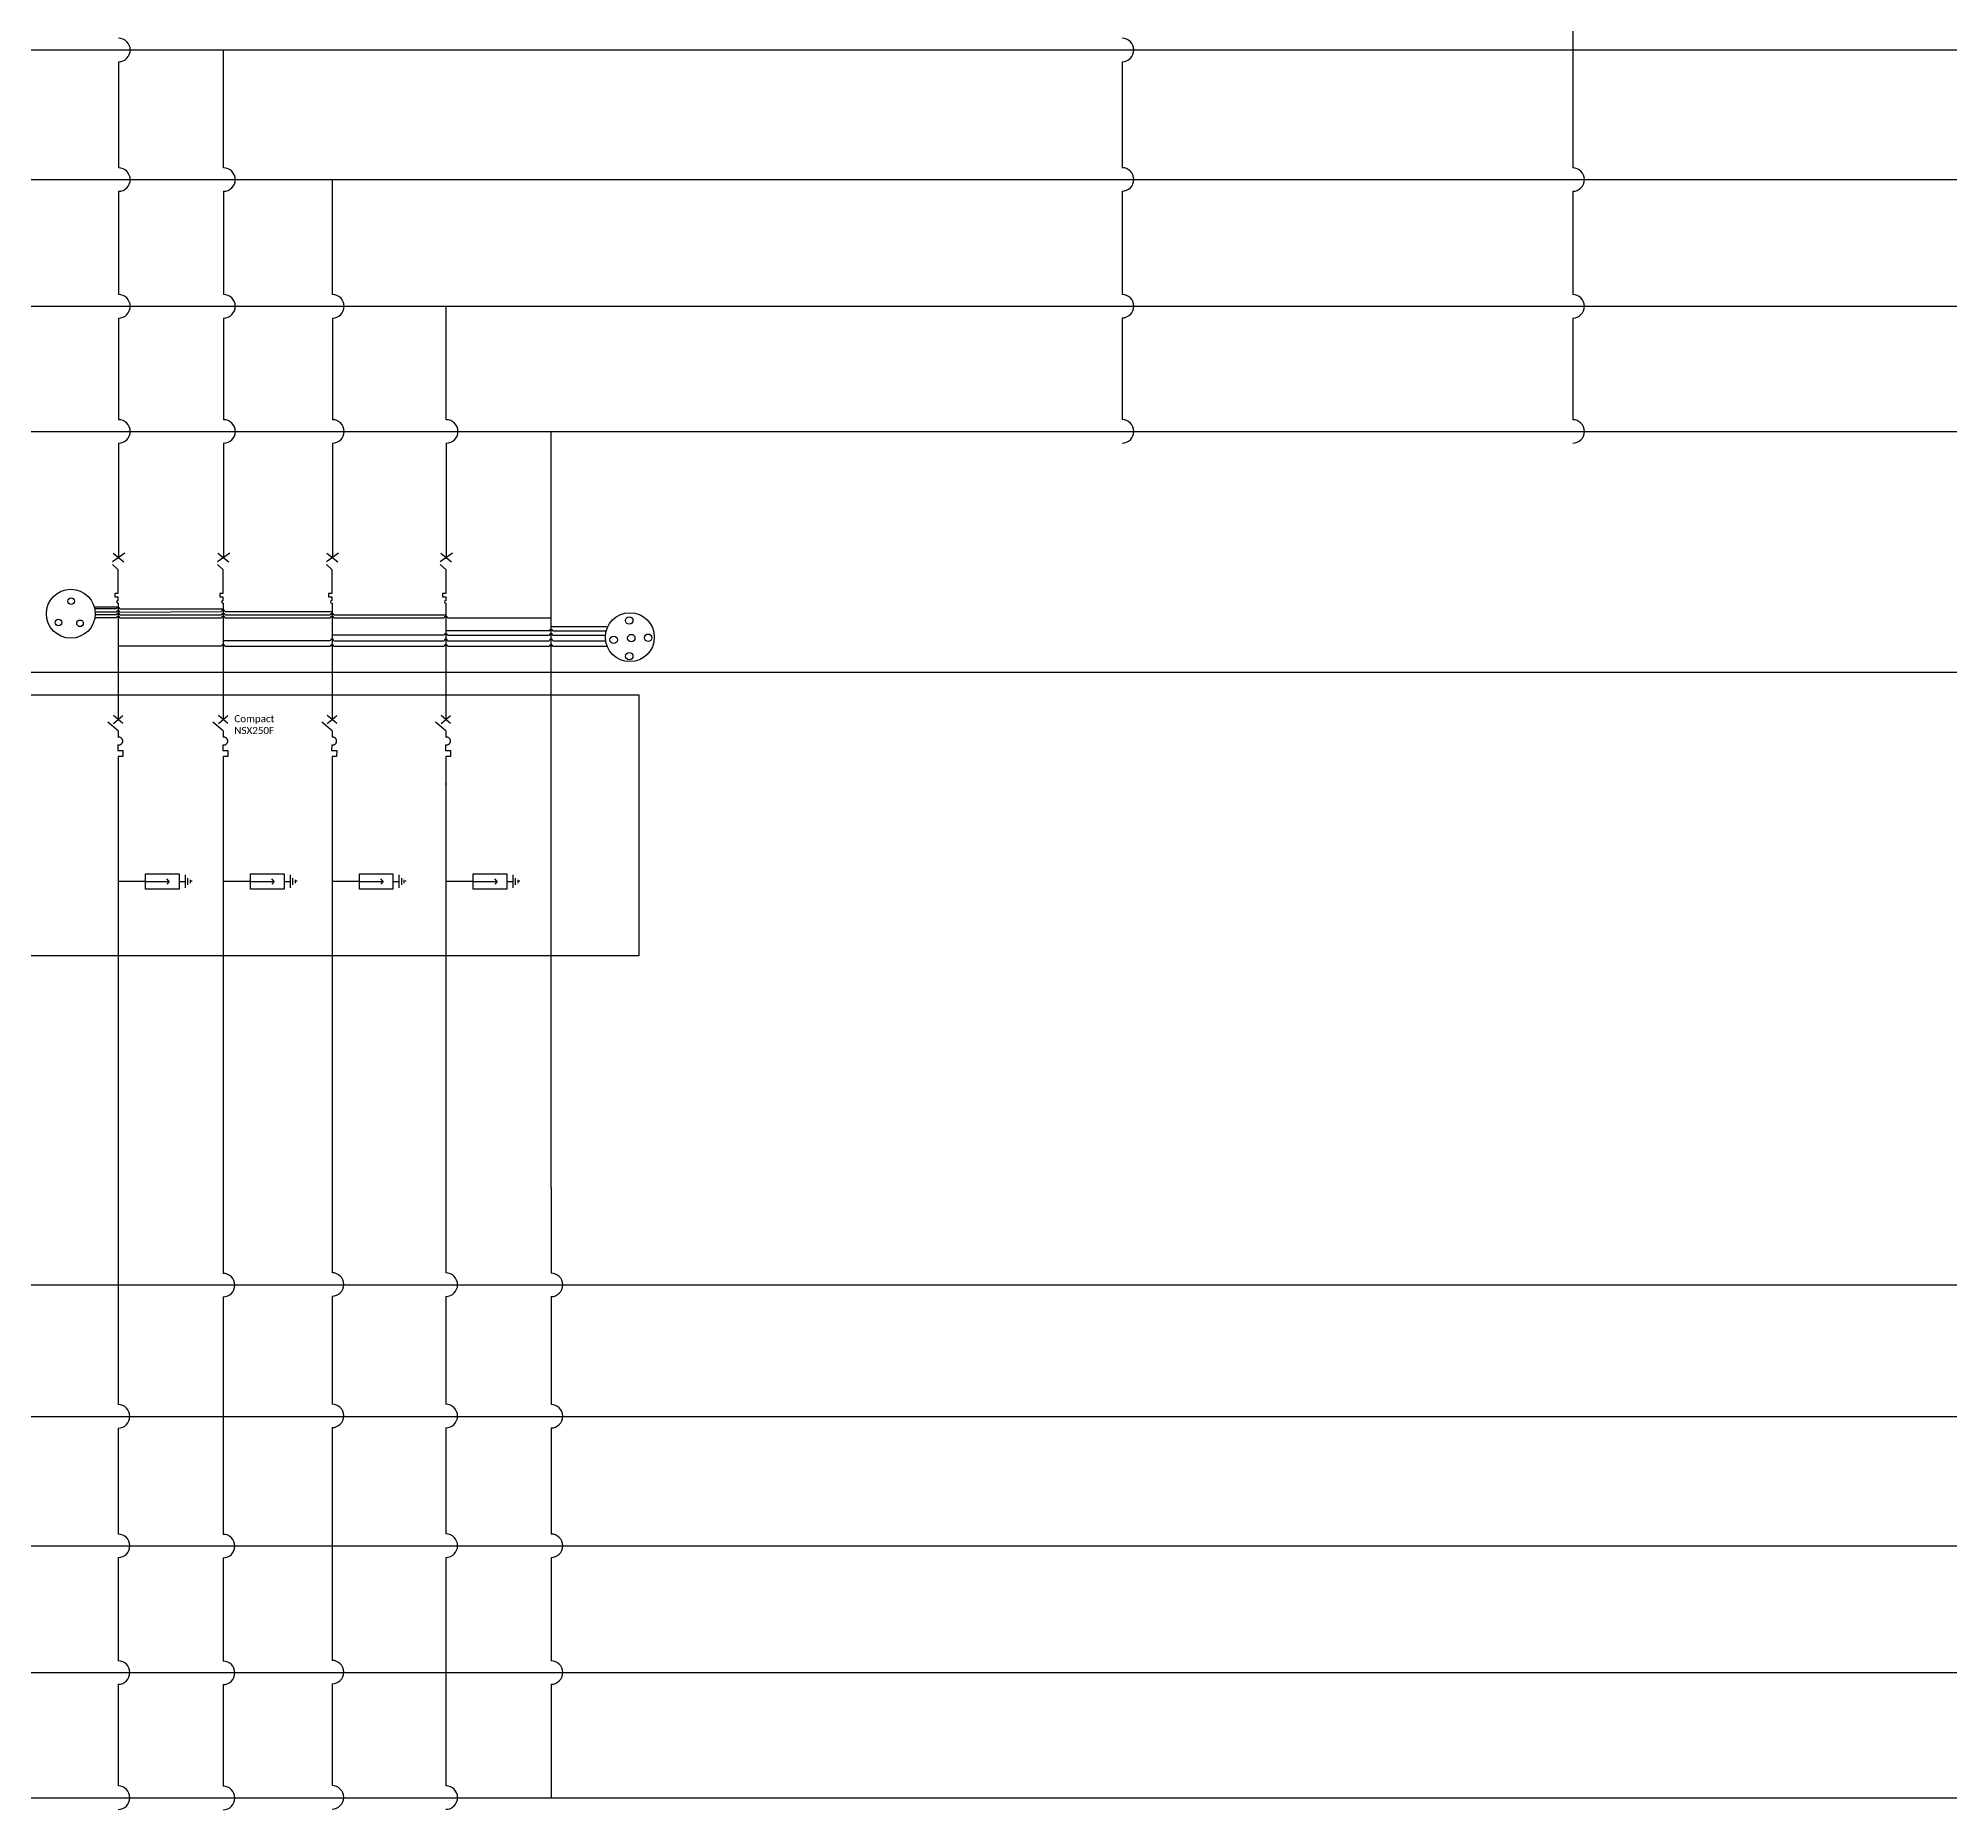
# Model space of a CAD drawing. Header units: inches. Extents: x 355 to 1848, y 183 to 399.
# Drawn here: x 916.8 to 987.5, y 236.5 to 302 of the extents above; entities that cross this region are included whole.
import ezdxf

# ---------------------------------------------------------------- set-up
doc = ezdxf.new("R2010")
doc.units = ezdxf.units.IN
doc.header["$MEASUREMENT"] = 0
doc.linetypes.add('PDF_IMPORT', pattern=[1, 0.8, -0.2])
doc.styles.get("Standard").update_dxf_attribs({"font": 'arial.ttf'})

msp = doc.modelspace()

# ---------------------------------------------------------------- linework, layer by layer
at = {"color": 1}
for p, q in [((973.565, 305.992), (973.565, 301.567)), ((532.321, 301.567), (1512.201, 301.567)), ((923.64, 297.207), (923.64, 301.567)), ((973.565, 301.567), (973.565, 297.207)), ((923.64, 296.338), (923.64, 292.519)), ((973.565, 296.338), (973.565, 292.519)), ((923.64, 291.65), (923.64, 287.887)), ((973.565, 291.65), (973.565, 287.887)), ((923.64, 287.019), (923.64, 282.788)), ((923.871, 282.947), (923.418, 282.634)), ((923.435, 282.947), (923.836, 282.634)), ((923.418, 282.535), (923.619, 282.341)), ((923.619, 282.341), (923.619, 281.459)), ((919.675, 280.886), (918.876, 280.886)), ((919.803, 280.886), (923.625, 280.886)), ((923.619, 281.459), (923.498, 281.459)), ((923.498, 281.459), (923.498, 281.338)), ((923.498, 281.338), (923.619, 281.338)), ((923.619, 281.338), (923.619, 281.205)), ((923.625, 281.101), (923.625, 276.8)), ((927.59, 279.712), (923.625, 279.712)), ((927.718, 279.712), (931.803, 279.712)), ((931.93, 279.712), (935.694, 279.712)), ((935.822, 279.712), (937.782, 279.712)), ((923.625, 276.382), (923.243, 276.703)), ((923.625, 276.8), (923.45, 276.946)), ((923.45, 276.653), (923.625, 276.8)), ((923.625, 276.8), (923.799, 276.946)), ((923.799, 276.653), (923.625, 276.8)), ((923.625, 275.428), (923.625, 259.475)), ((923.625, 259.475), (923.625, 256.304)), ((923.625, 255.435), (923.625, 251.01)), ((532.321, 251.017), (1512.201, 251.017)), ((923.625, 251.01), (923.625, 246.65)), ((923.625, 245.781), (923.625, 241.962)), ((923.625, 241.093), (923.625, 237.33))]:
    msp.add_line(p, q, dxfattribs=at)
at = {"color": 5}
for p, q in [((919.754, 301.132), (919.754, 297.207)), ((956.889, 301.132), (956.889, 297.21)), ((919.754, 296.338), (919.754, 292.519)), ((956.889, 296.342), (956.889, 292.522)), ((919.754, 291.65), (919.754, 287.887)), ((956.889, 291.653), (956.889, 287.891)), ((919.754, 287.019), (919.754, 282.788)), ((919.986, 282.947), (919.532, 282.634)), ((919.55, 282.947), (919.951, 282.634)), ((919.532, 282.535), (919.734, 282.341)), ((919.734, 282.341), (919.734, 281.459)), ((918.857, 280.963), (919.739, 280.963)), ((919.734, 281.459), (919.612, 281.459)), ((919.612, 281.459), (919.612, 281.338)), ((919.612, 281.338), (919.734, 281.338)), ((919.734, 281.338), (919.734, 281.205)), ((919.739, 281.101), (919.739, 280.311)), ((919.739, 280.311), (919.739, 276.8)), ((923.561, 279.506), (919.739, 279.506)), ((923.688, 279.506), (927.59, 279.506)), ((927.718, 279.506), (931.803, 279.506)), ((931.93, 279.506), (935.694, 279.506)), ((935.822, 279.506), (937.837, 279.506)), ((919.739, 276.382), (919.358, 276.703)), ((919.739, 276.8), (919.564, 276.946)), ((919.564, 276.653), (919.739, 276.8)), ((919.739, 276.8), (919.914, 276.946)), ((919.739, 276.8), (919.739, 276.8)), ((919.914, 276.653), (919.739, 276.8)), ((919.739, 275.428), (919.739, 255.877)), ((919.739, 255.877), (919.739, 251.451)), ((919.739, 250.583), (919.739, 246.66)), ((919.739, 245.792), (919.739, 241.972)), ((919.739, 241.104), (919.739, 237.341))]:
    msp.add_line(p, q, dxfattribs=at)
at = {"color": 18, "true_color": 0x000000}
for p, q in [((532.321, 296.776), (1512.201, 296.776)), ((927.669, 292.519), (927.669, 296.776)), ((927.669, 291.65), (927.669, 287.887)), ((927.669, 287.019), (927.669, 282.788)), ((927.9, 282.947), (927.447, 282.634)), ((927.465, 282.947), (927.866, 282.634)), ((927.447, 282.535), (927.649, 282.341)), ((927.649, 282.341), (927.649, 281.459)), ((927.649, 281.459), (927.527, 281.459)), ((927.527, 281.459), (927.527, 281.338)), ((927.527, 281.338), (927.649, 281.338)), ((927.649, 281.338), (927.649, 281.205)), ((927.654, 281.101), (927.654, 276.8)), ((919.675, 280.762), (918.891, 280.762)), ((919.803, 280.762), (923.561, 280.789)), ((923.688, 280.789), (927.654, 280.788)), ((927.654, 276.382), (927.273, 276.703)), ((927.654, 276.8), (927.479, 276.946)), ((927.479, 276.653), (927.654, 276.8)), ((927.654, 276.8), (927.829, 276.946)), ((927.829, 276.653), (927.654, 276.8)), ((927.654, 275.428), (927.654, 259.501)), ((927.654, 259.501), (927.654, 256.329)), ((927.654, 255.461), (927.654, 251.469)), ((927.654, 250.601), (927.654, 246.244)), ((532.321, 246.226), (1512.201, 246.226)), ((927.654, 246.244), (927.654, 241.987)), ((927.654, 241.118), (927.654, 237.356))]:
    msp.add_line(p, q, dxfattribs=at)
at = {"color": 7}
for p, q in [((532.321, 292.088), (1512.201, 292.088)), ((532.321, 241.538), (1512.201, 241.538))]:
    msp.add_line(p, q, dxfattribs=at)
for p, q in [((931.882, 287.887), (931.882, 292.088)), ((931.882, 287.019), (931.882, 282.788)), ((932.113, 282.947), (931.66, 282.634)), ((931.677, 282.947), (932.078, 282.634)), ((931.66, 282.535), (931.861, 282.341)), ((931.861, 282.341), (931.861, 281.459)), ((931.861, 281.459), (931.74, 281.459)), ((931.74, 281.459), (931.74, 281.338)), ((931.74, 281.338), (931.861, 281.338)), ((931.861, 281.338), (931.861, 281.205)), ((931.867, 281.101), (931.867, 276.8)), ((919.675, 280.665), (918.892, 280.665)), ((919.803, 280.665), (923.561, 280.665)), ((923.688, 280.665), (927.59, 280.665)), ((927.718, 280.665), (931.867, 280.665)), ((931.803, 279.912), (927.654, 279.912)), ((935.694, 280.074), (931.867, 280.074)), ((931.93, 279.912), (935.694, 279.912)), ((935.822, 280.074), (937.803, 280.074)), ((935.822, 279.912), (937.775, 279.912)), ((920.751, 270.807), (919.739, 270.807)), ((924.636, 270.807), (923.625, 270.807)), ((928.666, 270.807), (927.654, 270.807)), ((932.878, 270.807), (931.867, 270.807)), ((931.867, 259.493), (931.867, 256.321)), ((931.867, 255.453), (931.867, 251.461)), ((931.867, 250.593), (931.867, 246.667)), ((931.867, 245.798), (931.867, 241.548)), ((931.867, 241.548), (931.867, 237.348))]:
    msp.add_line(p, q)
at = {"color": 116, "true_color": 0x136734}
for p, q in [((532.321, 287.456), (1512.201, 287.456)), ((935.758, 259.487), (935.758, 287.456)), ((919.675, 280.554), (918.879, 280.554)), ((919.803, 280.554), (923.561, 280.554)), ((923.688, 280.554), (927.59, 280.554)), ((927.718, 280.554), (931.803, 280.554)), ((931.93, 280.554), (935.758, 280.554)), ((935.758, 280.239), (937.864, 280.239)), ((935.758, 259.487), (935.758, 256.315)), ((935.758, 255.447), (935.758, 251.456)), ((935.758, 250.587), (935.758, 246.661)), ((935.758, 245.793), (935.758, 241.973)), ((935.758, 241.105), (935.758, 236.911)), ((532.321, 236.907), (1512.201, 236.907))]:
    msp.add_line(p, q, dxfattribs=at)
at = {"color": 7, "true_color": 0xffffff}
for p, q in [((931.867, 276.382), (931.485, 276.703)), ((931.867, 276.8), (931.692, 276.946)), ((931.692, 276.653), (931.867, 276.8)), ((931.867, 276.8), (932.041, 276.946)), ((932.041, 276.653), (931.867, 276.8)), ((931.867, 275.428), (931.867, 259.493))]:
    msp.add_line(p, q, dxfattribs=at)
at = {"color": 5, "linetype": 'PDF_IMPORT'}
for p, q in [((919.739, 276.382), (919.739, 276.14)), ((919.73, 275.861), (919.726, 275.653)), ((919.726, 275.653), (919.912, 275.653)), ((919.911, 275.434), (919.739, 275.428)), ((919.912, 275.653), (919.911, 275.434))]:
    msp.add_line(p, q, dxfattribs=at)
at = {"color": 1, "linetype": 'PDF_IMPORT'}
for p, q in [((923.625, 276.382), (923.625, 276.14)), ((923.615, 275.861), (923.612, 275.653)), ((923.612, 275.653), (923.797, 275.653)), ((923.797, 275.434), (923.625, 275.428)), ((923.797, 275.653), (923.797, 275.434))]:
    msp.add_line(p, q, dxfattribs=at)
at = {"color": 18, "linetype": 'PDF_IMPORT', "true_color": 0x000000}
for p, q in [((927.654, 276.382), (927.654, 276.14)), ((927.644, 275.861), (927.641, 275.653)), ((927.641, 275.653), (927.827, 275.653)), ((927.826, 275.434), (927.654, 275.428)), ((927.827, 275.653), (927.826, 275.434))]:
    msp.add_line(p, q, dxfattribs=at)
at = {"linetype": 'PDF_IMPORT'}
for p, q in [((931.867, 276.382), (931.867, 276.14)), ((931.857, 275.861), (931.854, 275.653)), ((931.854, 275.653), (932.039, 275.653)), ((932.039, 275.434), (931.867, 275.428)), ((932.039, 275.653), (932.039, 275.434))]:
    msp.add_line(p, q, dxfattribs=at)
at = {"color": 7, "linetype": 'PDF_IMPORT', "true_color": 0xffffff}
msp.add_line((931.845, 274.418), (931.867, 274.418), dxfattribs=at)
at = {"color": 3}
for p, q in [((922.227, 270.807), (922.227, 271.05)), ((922.32, 270.807), (922.32, 270.929)), ((926.112, 270.807), (926.112, 271.05)), ((926.206, 270.807), (926.206, 270.929)), ((930.142, 270.807), (930.142, 271.05)), ((930.235, 270.807), (930.235, 270.929)), ((934.354, 270.807), (934.354, 271.05)), ((934.448, 270.807), (934.448, 270.929)), ((920.751, 270.807), (921.632, 270.807)), ((921.632, 270.807), (921.548, 270.905)), ((921.632, 270.807), (921.548, 270.71)), ((921.997, 270.807), (922.227, 270.807)), ((922.227, 270.565), (922.227, 270.807)), ((922.32, 270.686), (922.32, 270.807)), ((922.414, 270.807), (922.414, 270.868)), ((922.414, 270.747), (922.414, 270.807)), ((922.465, 270.807), (922.465, 270.838)), ((924.636, 270.807), (925.518, 270.807)), ((925.518, 270.807), (925.433, 270.905)), ((925.518, 270.807), (925.433, 270.71)), ((925.882, 270.807), (926.112, 270.807)), ((926.112, 270.565), (926.112, 270.807)), ((926.206, 270.686), (926.206, 270.807)), ((926.299, 270.807), (926.299, 270.868)), ((926.299, 270.747), (926.299, 270.807)), ((926.351, 270.807), (926.351, 270.838)), ((928.666, 270.807), (929.547, 270.807)), ((929.547, 270.807), (929.462, 270.905)), ((929.547, 270.807), (929.462, 270.71)), ((929.911, 270.807), (930.142, 270.807)), ((930.142, 270.565), (930.142, 270.807)), ((930.235, 270.686), (930.235, 270.807)), ((930.328, 270.807), (930.328, 270.868)), ((930.328, 270.747), (930.328, 270.807)), ((930.38, 270.807), (930.38, 270.838)), ((932.878, 270.807), (933.76, 270.807)), ((933.76, 270.807), (933.675, 270.905)), ((933.76, 270.807), (933.675, 270.71)), ((934.124, 270.807), (934.354, 270.807)), ((934.354, 270.565), (934.354, 270.807)), ((934.448, 270.686), (934.448, 270.807)), ((934.541, 270.807), (934.541, 270.868)), ((934.541, 270.747), (934.541, 270.807)), ((934.593, 270.807), (934.593, 270.838))]:
    msp.add_line(p, q, dxfattribs=at)
at = {"color": 177, "true_color": 0x293189}
msp.add_line((532.321, 255.877), (1512.201, 255.877), dxfattribs=at)
for points in [[(1473.758, 316.554), (522.6, 316.554), (522.6, 278.546), (1473.758, 278.546)], [(915.003, 277.707), (939.003, 277.707), (939.003, 268.058), (915.003, 268.058)]]:
    msp.add_lwpolyline(points, close=True)
at = {"color": 8}
for points in [[(920.751, 271.093), (921.997, 271.093), (921.997, 270.522), (920.751, 270.522)], [(924.636, 271.093), (925.882, 271.093), (925.882, 270.522), (924.636, 270.522)], [(928.666, 271.093), (929.911, 271.093), (929.911, 270.522), (928.666, 270.522)], [(932.878, 271.093), (934.124, 271.093), (934.124, 270.522), (932.878, 270.522)]]:
    msp.add_lwpolyline(points, close=True, dxfattribs=at)
for centre, radius in [((917.989, 280.71), 0.904), ((938.677, 279.843), 0.904), ((938.729, 279.81), 0.137)]:
    msp.add_circle(centre, radius)
at = {"color": 40, "true_color": 0xf8d731}
for centre, radius in [((918.003, 281.178), 0.122), ((938.654, 280.46), 0.137)]:
    msp.add_circle(centre, radius, dxfattribs=at)
at = {"color": 175, "true_color": 0x4554a5}
msp.add_circle((917.535, 280.385), 0.122, dxfattribs=at)
at = {"color": 242, "true_color": 0xcd2027}
for centre, radius in [((918.329, 280.356), 0.122), ((939.354, 279.822), 0.137)]:
    msp.add_circle(centre, radius, dxfattribs=at)
at = {"color": 116, "true_color": 0x136734}
msp.add_circle((938.077, 279.742), 0.137, dxfattribs=at)
at = {"color": 152, "true_color": 0x2776bb}
msp.add_circle((938.655, 279.142), 0.137, dxfattribs=at)
at = {"color": 5}
for centre, radius, start, end in [((919.754, 301.567), 0.434, 270, 90), ((956.889, 301.567), 0.434, 270, 90), ((919.754, 296.772), 0.434, 270, 90), ((956.889, 296.776), 0.434, 270, 90), ((919.754, 292.084), 0.434, 270, 90), ((956.889, 292.088), 0.434, 270, 90), ((919.754, 287.453), 0.434, 270, 90), ((956.889, 287.456), 0.434, 270, 90), ((919.737, 281.153), 0.0521, 92.8678, 272.8678), ((923.625, 279.506), 0.0638, 0, 180), ((927.654, 279.506), 0.0638, 0, 180), ((931.867, 279.506), 0.0638, 0, 180), ((935.758, 279.506), 0.0638, 0, 180), ((919.739, 251.017), 0.434, 270, 90), ((919.739, 246.226), 0.434, 270, 90), ((919.739, 241.538), 0.434, 270, 90), ((919.739, 236.907), 0.434, 270, 90)]:
    msp.add_arc(centre, radius, start, end, dxfattribs=at)
at = {"color": 1}
for centre, radius, start, end in [((923.64, 296.772), 0.434, 270, 90), ((973.565, 296.772), 0.434, 270, 90), ((923.64, 292.084), 0.434, 270, 90), ((973.565, 292.084), 0.434, 270, 90), ((923.64, 287.453), 0.434, 270, 90), ((973.565, 287.453), 0.434, 270, 90), ((919.739, 280.886), 0.0638, 0, 180), ((923.622, 281.153), 0.0521, 92.8678, 272.8678), ((927.654, 279.712), 0.0638, 0, 180), ((931.867, 279.712), 0.0638, 0, 180), ((935.758, 279.712), 0.0638, 0, 180), ((923.625, 255.87), 0.434, 270, 90), ((923.625, 246.216), 0.434, 270, 90), ((923.625, 241.527), 0.434, 270, 90), ((923.625, 236.896), 0.434, 270, 90)]:
    msp.add_arc(centre, radius, start, end, dxfattribs=at)
at = {"color": 18, "true_color": 0x000000}
for centre, radius, start, end in [((927.669, 292.084), 0.434, 270, 90), ((927.669, 287.453), 0.434, 270, 90), ((919.739, 280.762), 0.0638, 0, 180), ((923.625, 280.789), 0.0638, 0, 180), ((927.651, 281.153), 0.0521, 92.8678, 272.8678), ((927.654, 255.895), 0.434, 270, 90), ((927.654, 251.035), 0.434, 270, 90), ((927.654, 241.553), 0.434, 270, 90), ((927.654, 236.921), 0.434, 270, 90)]:
    msp.add_arc(centre, radius, start, end, dxfattribs=at)
for centre, radius, start, end in [((931.882, 287.453), 0.434, 270, 90), ((931.864, 281.153), 0.0521, 92.8678, 272.8678), ((919.739, 280.665), 0.0638, 0, 180), ((923.625, 280.665), 0.0638, 0, 180), ((927.654, 280.665), 0.0638, 0, 180), ((935.758, 280.074), 0.0638, 0, 180), ((931.867, 279.912), 0.0638, 0, 180), ((935.758, 279.912), 0.0638, 0, 180), ((931.867, 255.887), 0.434, 270, 90), ((931.867, 251.027), 0.434, 270, 90), ((931.867, 246.233), 0.434, 270, 90), ((931.867, 236.913), 0.434, 270, 90)]:
    msp.add_arc(centre, radius, start, end)
at = {"color": 116, "true_color": 0x136734}
for centre, radius, start, end in [((919.739, 280.554), 0.0638, 0, 180), ((923.625, 280.554), 0.0638, 0, 180), ((927.654, 280.554), 0.0638, 0, 180), ((931.867, 280.554), 0.0638, 0, 180), ((935.758, 255.881), 0.434, 270, 90), ((935.758, 251.021), 0.434, 270, 90), ((935.758, 246.227), 0.434, 270, 90), ((935.758, 241.539), 0.434, 270, 90)]:
    msp.add_arc(centre, radius, start, end, dxfattribs=at)
at = {"color": 5, "linetype": 'PDF_IMPORT'}
msp.add_arc((919.767, 276), 0.143, 254.77235, 101.31411, dxfattribs=at)
at = {"color": 1, "linetype": 'PDF_IMPORT'}
msp.add_arc((923.653, 276), 0.143, 254.77235, 101.31411, dxfattribs=at)
at = {"color": 18, "linetype": 'PDF_IMPORT', "true_color": 0x000000}
msp.add_arc((927.682, 276), 0.143, 254.77235, 101.31411, dxfattribs=at)
at = {"linetype": 'PDF_IMPORT'}
msp.add_arc((931.895, 276), 0.143, 254.77235, 101.31411, dxfattribs=at)

# ---------------------------------------------------------------- texts
at = {"insert": (924.04, 276.959), "char_height": 0.28598, "attachment_point": 1}
msp.add_mtext_dynamic_manual_height_columns('{\\fCalibri|b0|i0|c0|p34;\\H0.91667x;\\C1;Compact NSX250F}', width=2.23246, gutter_width=1.43, heights=[0], dxfattribs=at)

doc.saveas('drawing.dxf')
